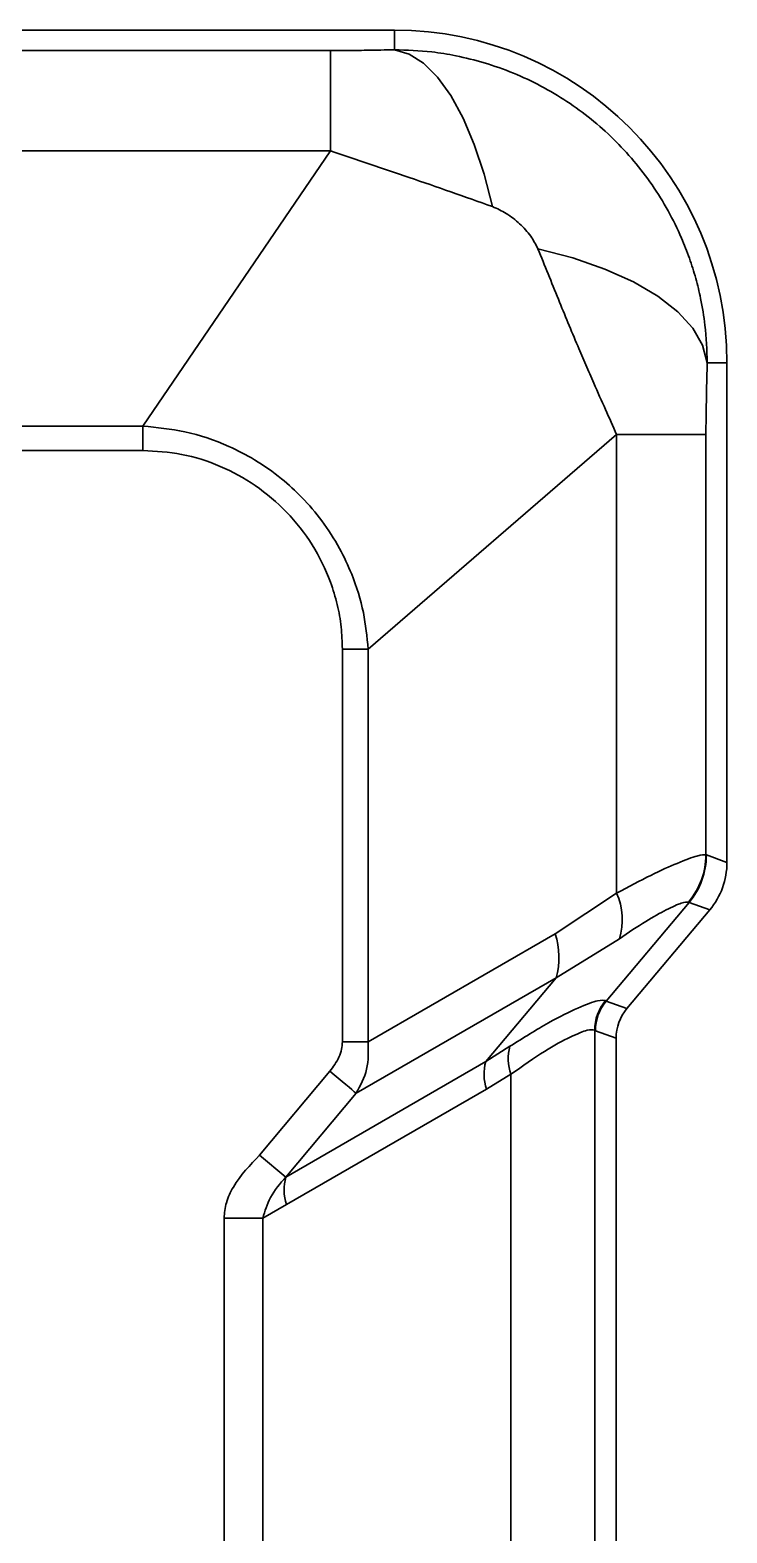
# Model space of a CAD drawing. Header units: millimetres. Extents: x 0 to 420, y 0 to 297.
# Drawn here: x 191.921 to 192.298, y 147.468 to 148.281 of the extents above; entities that cross this region are included whole.
import ezdxf

# ---------------------------------------------------------------- set-up
doc = ezdxf.new("R2010")
doc.units = ezdxf.units.MM

msp = doc.modelspace()

# ---------------------------------------------------------------- linework, layer by layer
at = {"color": 7, "linetype": 'Continuous', "lineweight": 35}
for p, q in [((192.1177, 148.28094), (191.84361, 148.28094)), ((192.1177, 148.27028), (192.1177, 148.28094)), ((191.84766, 148.2698), (192.08308, 148.2698)), ((192.08308, 148.21549), (192.08308, 148.2698)), ((192.08308, 148.21549), (191.83072, 148.21549)), ((191.98156, 148.0666), (192.08308, 148.21549)), ((192.28701, 148.10094), (192.2977, 148.10094)), ((192.2977, 147.83048), (192.2977, 148.10094)), ((191.98156, 148.0666), (191.7751, 148.0666)), ((191.98156, 148.05341), (191.98156, 148.0666)), ((192.10352, 147.94596), (192.23801, 148.06207)), ((192.23801, 147.81384), (192.23801, 148.06207)), ((192.28631, 148.06207), (192.28631, 147.83467)), ((191.98156, 148.05341), (191.7751, 148.05341)), ((192.08959, 147.94596), (192.10352, 147.94596)), ((192.08959, 147.73345), (192.08959, 147.94596)), ((192.10352, 147.73345), (192.10352, 147.94596)), ((192.28655, 147.83453), (192.28631, 147.83467)), ((192.28655, 147.83453), (192.2977, 147.83048)), ((192.20472, 147.79188), (192.23801, 147.81384)), ((192.23239, 147.75545), (192.27721, 147.80886)), ((192.24354, 147.75139), (192.28836, 147.8048)), ((192.27721, 147.80886), (192.27694, 147.80901)), ((192.27721, 147.80886), (192.28836, 147.8048)), ((192.10352, 147.73345), (192.20472, 147.79188)), ((192.20523, 147.76806), (192.23949, 147.78921)), ((192.09702, 147.70559), (192.20523, 147.76806)), ((192.1672, 147.72273), (192.20523, 147.76806)), ((192.23197, 147.75573), (192.23239, 147.75545)), ((192.23239, 147.75545), (192.24354, 147.75139)), ((192.22611, 147.44094), (192.22611, 147.7397)), ((192.22655, 147.7394), (192.22611, 147.7397)), ((192.22655, 147.7394), (192.2377, 147.73535)), ((192.08959, 147.73345), (192.10352, 147.73345)), ((192.1672, 147.72273), (192.18027, 147.73098)), ((192.2377, 147.73535), (192.2377, 147.44094)), ((192.05898, 147.66025), (192.1672, 147.72273)), ((192.04479, 147.67216), (192.08283, 147.71749)), ((192.18082, 147.7159), (192.16752, 147.70784)), ((192.18082, 147.44094), (192.18082, 147.7159)), ((192.05898, 147.66025), (192.09702, 147.70559)), ((192.16752, 147.70784), (192.05931, 147.64537)), ((192.04479, 147.67216), (192.05898, 147.66025)), ((192.05931, 147.64537), (192.04643, 147.63793)), ((192.02553, 147.63793), (192.04643, 147.63793)), ((192.02553, 147.44094), (192.02553, 147.63793)), ((192.04643, 147.44094), (192.04643, 147.63793))]:
    msp.add_line(p, q, dxfattribs=at)
at = {"color": 7, "linetype": 'Continuous', "lineweight": 35, "flags": 128}
for points in [[(192.17082, 148.18541), (192.1663, 148.20302), (192.16098, 148.21908), (192.15493, 148.23333), (192.14826, 148.24553), (192.14108, 148.25547), (192.13351, 148.26298), (192.12567, 148.26795), (192.1177, 148.27028)], [(192.1954, 148.16259), (192.21431, 148.15762), (192.23163, 148.1516), (192.24704, 148.14466), (192.26025, 148.13692), (192.27103, 148.12851), (192.27917, 148.11961), (192.28453, 148.11036), (192.28701, 148.10094)], [(192.08283, 147.71749), (192.08509, 147.7156), (192.0873, 147.71374), (192.08941, 147.71197), (192.09138, 147.71032), (192.09316, 147.70882), (192.09472, 147.70752), (192.09602, 147.70643), (192.09702, 147.70559)]]:
    msp.add_lwpolyline(points, dxfattribs=at)
at = {"color": 7, "linetype": 'Continuous', "lineweight": 35}
for centre, radius, start, end in [((192.1177, 148.10094), 0.18, 360, 90), ((192.24625, 147.83476), 0.04006, 320.00758, 359.87308), ((192.2465, 147.83457), 0.04006, 320.05864, 359.94136), ((192.20566, 147.79953), 0.03537, 343.03769, 23.86274), ((192.16668, 147.77914), 0.04011, 343.96572, 18.51635), ((192.25114, 147.73963), 0.02503, 139.96787, 179.83387), ((192.25159, 147.73938), 0.02504, 140.05864, 179.94136), ((192.20336, 147.72427), 0.02404, 163.79931, 200.3661), ((192.19129, 147.7158), 0.02507, 163.96574, 198.51637), ((192.08308, 147.65333), 0.02507, 163.96574, 198.51636)]:
    msp.add_arc(centre, radius, start, end, dxfattribs=at)
for centre, major_axis, start_param, end_param in [((192.25765, 147.83052), (0.03765, -0.0137), 5.934618, 6.631752), ((192.26274, 147.73532), (0.02353, -0.00856), 2.793026, 3.49016)]:
    msp.add_ellipse(centre, major_axis=major_axis, ratio=0.998448, start_param=start_param, end_param=end_param, dxfattribs=at)
for points, knots in [([(192.08308, 148.2698), (192.08579, 148.26981), (192.09251, 148.26984), (192.10415, 148.27), (192.11279, 148.27018), (192.1177, 148.27028)], [0, 0, 0, 0, 0.2265988, 0.561025, 1, 1, 1, 1]), ([(192.1177, 148.27028), (192.12448, 148.27006), (192.13567, 148.26969), (192.1519, 148.26702), (192.16673, 148.26335), (192.18728, 148.25608), (192.21158, 148.24323), (192.23702, 148.22267), (192.25811, 148.19761), (192.27064, 148.17498), (192.27746, 148.15759), (192.28091, 148.14667), (192.28383, 148.13461), (192.28641, 148.11941), (192.28679, 148.10774), (192.28701, 148.10094)], [0, 0, 0, 0, 0.0764427, 0.1262367, 0.1853464, 0.2486732, 0.3718969, 0.4934184, 0.6155481, 0.7392606, 0.7832919, 0.8263377, 0.8683979, 0.9232224, 1, 1, 1, 1]), ([(192.17082, 148.18541), (192.15579, 148.19073), (192.12654, 148.20107), (192.0973, 148.21077), (192.08308, 148.21549)], [0, 0, 0, 0, 0.513929, 1, 1, 1, 1]), ([(192.1954, 148.16259), (192.1942, 148.1649), (192.19164, 148.16985), (192.1856, 148.17625), (192.17865, 148.18187), (192.17334, 148.18427), (192.17082, 148.18541)], [0, 0, 0, 0, 0.228464, 0.490672, 0.757738, 1, 1, 1, 1]), ([(192.23801, 148.06207), (192.236, 148.06655), (192.23195, 148.07561), (192.22629, 148.08832), (192.22127, 148.09983), (192.2148, 148.11494), (192.2061, 148.13613), (192.19907, 148.1535), (192.1954, 148.16259)], [0, 0, 0, 0, 0.140816, 0.284488, 0.382285, 0.482496, 0.729213, 1, 1, 1, 1]), ([(192.28701, 148.10094), (192.2868, 148.092), (192.28653, 148.08081), (192.28636, 148.068), (192.28632, 148.06411), (192.28631, 148.06261), (192.28631, 148.06207)], [0, 0, 0, 0, 0.712288, 0.891315, 0.960245, 1, 1, 1, 1]), ([(192.10352, 147.94596), (192.10287, 147.95257), (192.1015, 147.96637), (192.09574, 147.98466), (192.08796, 148.00123), (192.07895, 148.01526), (192.06825, 148.02779), (192.05609, 148.03898), (192.04281, 148.04831), (192.02545, 148.05734), (192.00516, 148.06434), (191.98918, 148.06587), (191.98156, 148.0666)], [0, 0, 0, 0, 0.105818, 0.221247, 0.303726, 0.397637, 0.486458, 0.56599, 0.660847, 0.744444, 0.877991, 1, 1, 1, 1]), ([(192.23801, 148.06207), (192.24473, 148.06207), (192.2583, 148.06207), (192.27297, 148.06207), (192.28316, 148.06207), (192.28527, 148.06207), (192.28631, 148.06207)], [0, 0, 0, 0, 0.247804, 0.5, 0.752196, 1, 1, 1, 1]), ([(192.2861, 148.06207), (192.28612, 148.06213), (192.28617, 148.06228), (192.28625, 148.06298), (192.28629, 148.06372), (192.28632, 148.06425)], [0, 0, 0, 0, 0.207126, 0.438229, 1, 1, 1, 1]), ([(192.08959, 147.94596), (192.08945, 147.94994), (192.08917, 147.95803), (192.08697, 147.9702), (192.08238, 147.98537), (192.07388, 148.00278), (192.05995, 148.02047), (192.04303, 148.03492), (192.02368, 148.04545), (192.00297, 148.05215), (191.98861, 148.053), (191.98156, 148.05341)], [0, 0, 0, 0, 0.070722, 0.143758, 0.21913, 0.352151, 0.485358, 0.616819, 0.745052, 0.874872, 1, 1, 1, 1]), ([(192.23801, 147.81384), (192.24442, 147.81727), (192.25699, 147.824), (192.27186, 147.8306), (192.28282, 147.83468), (192.28514, 147.83467), (192.28631, 147.83467)], [0, 0, 0, 0, 0.245129, 0.480308, 0.739086, 1, 1, 1, 1]), ([(192.27694, 147.80901), (192.27599, 147.80906), (192.27412, 147.80916), (192.26555, 147.80532), (192.25411, 147.79905), (192.24443, 147.79253), (192.23949, 147.78921)], [0, 0, 0, 0, 0.267138, 0.52122, 0.755952, 1, 1, 1, 1]), ([(192.18027, 147.73098), (192.18749, 147.73551), (192.20156, 147.74433), (192.21775, 147.75221), (192.22869, 147.75632), (192.23091, 147.75592), (192.23197, 147.75573)], [0, 0, 0, 0, 0.264309, 0.514931, 0.766931, 1, 1, 1, 1]), ([(192.22611, 147.7397), (192.22512, 147.73993), (192.22312, 147.7404), (192.21346, 147.73647), (192.19936, 147.72894), (192.1871, 147.72032), (192.18082, 147.7159)], [0, 0, 0, 0, 0.24021, 0.485805, 0.736712, 1, 1, 1, 1]), ([(192.08283, 147.71749), (192.08463, 147.71996), (192.0873, 147.72362), (192.08928, 147.72924), (192.08949, 147.73209), (192.08959, 147.73345)], [0, 0, 0, 0, 0.51551, 0.767405, 1, 1, 1, 1]), ([(192.09702, 147.70559), (192.0993, 147.7098), (192.10393, 147.71835), (192.10366, 147.72837), (192.10352, 147.73345)], [0, 0, 0, 0, 0.492397, 1, 1, 1, 1]), ([(192.02553, 147.63793), (192.02579, 147.64078), (192.02634, 147.64673), (192.03229, 147.65902), (192.03961, 147.66672), (192.04479, 147.67216)], [0, 0, 0, 0, 0.211639, 0.442849, 1, 1, 1, 1]), ([(192.04643, 147.63793), (192.04762, 147.64177), (192.05019, 147.65008), (192.05591, 147.6567), (192.05898, 147.66025)], [0, 0, 0, 0, 0.462726, 1, 1, 1, 1])]:
    msp.add_open_spline(points, degree=3, knots=knots, dxfattribs=at)

doc.saveas('drawing.dxf')
